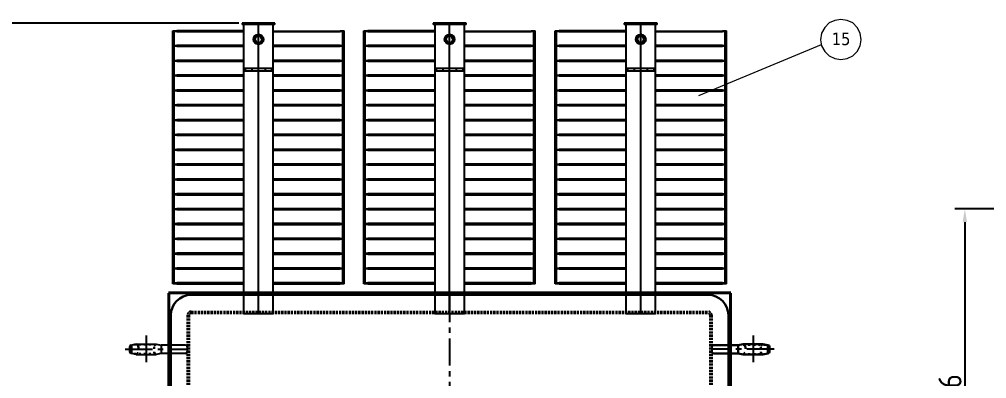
# Model space of a CAD drawing. Header units: millimetres. Extents: x 45841 to 102963, y -329287 to -163666.
# Drawn here: x 47355 to 50291, y -168444 to -167354 of the extents above; entities that cross this region are included whole.
import ezdxf

# ---------------------------------------------------------------- set-up
doc = ezdxf.new("R2010")
doc.units = ezdxf.units.MM
doc.header["$LTSCALE"] = 13
for name, pattern in [('ACAD_ISO03W100', [1.18, 0.47, -0.71]), ('CENTER', [50.8, 31.75, -6.35, 6.35, -6.35]), ('CENTERX2', [101.6, 63.5, -12.7, 12.7, -12.7]), ('DASHED', [0.75, 0.5, -0.25])]:
    doc.linetypes.add(name, pattern=pattern)
doc.layers.get('0').update_dxf_attribs({"color": 1, "linetype": 'CENTER'})
doc.layers.add('1', color=4, linetype='Continuous')
doc.layers.add('4虚线层', color=6, linetype='DASHED')
doc.layers.add('标注、文本', color=3, linetype='Continuous', lineweight=25)
doc.layers.add('铁心', color=3, linetype='Continuous', lineweight=0)
doc.styles.get("Standard").update_dxf_attribs({"font": 'gbenor.shx', "bigfont": 'gbcbig.shx'})
doc.styles.add('Tahoma$001', font='tahoma.ttf', dxfattribs={"height": 2.159784})
doc.dimstyles.new('1-15', dxfattribs={"dimscale": 20, "dimtxt": 3.5, "dimasz": 2, "dimexe": 1.5, "dimexo": 0.5, "dimgap": 0.5, "dimtad": 1, "dimtoh": 1, "dimdec": 1, "dimdsep": 46, "dimtxsty": 'Standard', "dimcen": 2.5, "dimclrd": 3, "dimclre": 3, "dimclrt": 3, "dimadec": 0, "dimazin": 2, "dimtfac": 1, "dimtdec": 1, "dimtmove": 0, "dimatfit": 2, "dimfxl": 1, "dimarcsym": 0})

# ---------------------------------------------------------------- blocks, each defined once
blk = doc.blocks.new('2558431820221')
for p, q in [((50026.4, -166872.5), (50026.4, -166876.5)), ((50126.4, -166872.5), (50026.4, -166872.5)), ((50126.4, -166876.5), (50026.4, -166876.5)), ((50031.4, -166876.5), (50031.4, -167752.4)), ((50076.4, -167752.4), (50076.4, -166876.5)), ((50121.4, -167752.4), (50121.4, -166876.5)), ((50126.4, -166876.5), (50126.4, -166872.5)), ((49816.4, -167663), (49816.4, -166895)), ((49816.4, -166895), (49828.6, -166895)), ((49820.4, -166896.2), (49820.4, -166895)), ((49820.4, -166897.4), (49820.4, -166896.2)), ((49820.4, -166896.2), (49828.6, -166896.2)), ((49820.4, -167660), (49820.4, -166897.4)), ((49828.6, -166897.4), (49820.4, -166897.4)), ((49828.6, -166895), (49828.6, -166896.2)), ((50031.4, -166895), (49828.6, -166895)), ((49828.6, -166896.2), (49828.6, -166897.4)), ((49828.6, -166896.2), (50031.4, -166896.2)), ((49828.6, -166897.4), (50031.4, -166897.4)), ((50076.4, -166906.5), (50075.7, -166906.6)), ((50121.4, -166896.2), (50324.1, -166896.2)), ((50121.4, -166897.4), (50324.1, -166897.4)), ((50324.1, -166896.2), (50324.1, -166895)), ((50324.1, -166895), (50336.4, -166895)), ((50324.1, -166897.4), (50324.1, -166896.2)), ((50324.1, -166896.2), (50332.4, -166896.2)), ((50332.4, -166897.4), (50324.1, -166897.4)), ((50332.4, -166895), (50332.4, -166896.2)), ((50332.4, -166896.2), (50332.4, -166897.4)), ((50332.4, -167660), (50332.4, -166897.4)), ((50336.4, -167663), (50336.4, -166895)), ((50063.9, -166913.3), (50063, -166914.9)), ((50071.4, -166911.7), (50065.4, -166920.9)), ((50065.4, -166920.9), (50070.4, -166930.7)), ((50070.4, -166930.7), (50081.3, -166931.3)), ((50082.4, -166912.3), (50071.4, -166911.7)), ((50081.3, -166931.3), (50087.3, -166922.1)), ((50087.3, -166922.1), (50082.4, -166912.3)), ((49820.4, -166941.2), (49820.4, -166940)), ((49820.4, -166940), (49828.6, -166940)), ((49820.4, -166942.4), (49820.4, -166941.2)), ((49820.4, -166941.2), (49828.6, -166941.2)), ((49828.6, -166942.4), (49820.4, -166942.4)), ((49828.6, -166940), (49828.6, -166941.2)), ((50031.4, -166940), (49828.6, -166940)), ((49828.6, -166941.2), (49828.6, -166942.4)), ((49828.6, -166941.2), (50031.4, -166941.2)), ((49828.6, -166942.4), (50031.4, -166942.4)), ((50324.1, -166940), (50121.4, -166940)), ((50121.4, -166941.2), (50324.1, -166941.2)), ((50121.4, -166942.4), (50324.1, -166942.4)), ((50324.1, -166941.2), (50324.1, -166940)), ((50324.1, -166940), (50332.4, -166940)), ((50324.1, -166942.4), (50324.1, -166941.2)), ((50324.1, -166941.2), (50332.4, -166941.2)), ((50332.4, -166942.4), (50324.1, -166942.4)), ((50332.4, -166940), (50332.4, -166941.2)), ((50332.4, -166941.2), (50332.4, -166942.4)), ((49820.4, -166986.2), (49820.4, -166985)), ((49820.4, -166985), (49828.6, -166985)), ((49820.4, -166987.4), (49820.4, -166986.2)), ((49820.4, -166986.2), (49828.6, -166986.2)), ((49828.6, -166987.4), (49820.4, -166987.4)), ((49828.6, -166985), (49828.6, -166986.2)), ((50031.4, -166985), (49828.6, -166985)), ((49828.6, -166986.2), (49828.6, -166987.4)), ((49828.6, -166986.2), (50031.4, -166986.2)), ((49828.6, -166987.4), (50031.4, -166987.4)), ((50324.1, -166985), (50121.4, -166985)), ((50121.4, -166986.2), (50324.1, -166986.2)), ((50121.4, -166987.4), (50324.1, -166987.4)), ((50324.1, -166986.2), (50324.1, -166985)), ((50324.1, -166985), (50332.4, -166985)), ((50324.1, -166987.4), (50324.1, -166986.2)), ((50324.1, -166986.2), (50332.4, -166986.2)), ((50332.4, -166987.4), (50324.1, -166987.4)), ((50332.4, -166985), (50332.4, -166986.2)), ((50332.4, -166986.2), (50332.4, -166987.4)), ((50035.4, -167009.7), (50035.4, -167017.7)), ((50035.9, -167009.7), (50035.4, -167009.7)), ((50035.9, -167017.7), (50035.4, -167017.7)), ((50035.9, -167009.7), (50035.9, -167017.7)), ((50056.3, -167009.7), (50035.9, -167009.7)), ((50056.3, -167017.7), (50035.9, -167017.7)), ((50056.3, -167009.7), (50056.3, -167017.7)), ((50096.4, -167009.7), (50056.3, -167009.7)), ((50096.4, -167017.7), (50056.3, -167017.7)), ((50096.4, -167009.7), (50096.4, -167017.7)), ((50116.9, -167009.7), (50096.4, -167009.7)), ((50116.9, -167017.7), (50096.4, -167017.7)), ((50116.9, -167009.7), (50116.9, -167017.7)), ((50117.3, -167009.7), (50116.9, -167009.7)), ((50117.3, -167017.7), (50116.9, -167017.7)), ((50117.3, -167017.7), (50117.3, -167009.7)), ((49820.4, -167031.2), (49820.4, -167030)), ((49820.4, -167030), (49828.6, -167030)), ((49820.4, -167032.4), (49820.4, -167031.2)), ((49820.4, -167031.2), (49828.6, -167031.2)), ((49828.6, -167032.4), (49820.4, -167032.4)), ((49828.6, -167030), (49828.6, -167031.2)), ((50031.4, -167030), (49828.6, -167030)), ((49828.6, -167031.2), (49828.6, -167032.4)), ((49828.6, -167031.2), (50031.4, -167031.2)), ((49828.6, -167032.4), (50031.4, -167032.4)), ((50324.1, -167030), (50121.4, -167030)), ((50121.4, -167031.2), (50324.1, -167031.2)), ((50121.4, -167032.4), (50324.1, -167032.4)), ((50324.1, -167031.2), (50324.1, -167030)), ((50324.1, -167030), (50332.4, -167030)), ((50324.1, -167032.4), (50324.1, -167031.2)), ((50324.1, -167031.2), (50332.4, -167031.2)), ((50332.4, -167032.4), (50324.1, -167032.4)), ((50332.4, -167030), (50332.4, -167031.2)), ((50332.4, -167031.2), (50332.4, -167032.4)), ((49820.4, -167076.2), (49820.4, -167075)), ((49820.4, -167075), (49828.6, -167075)), ((49820.4, -167077.4), (49820.4, -167076.2)), ((49820.4, -167076.2), (49828.6, -167076.2)), ((49828.6, -167077.4), (49820.4, -167077.4)), ((49828.6, -167075), (49828.6, -167076.2)), ((50031.4, -167075), (49828.6, -167075)), ((49828.6, -167076.2), (49828.6, -167077.4)), ((49828.6, -167076.2), (50031.4, -167076.2)), ((49828.6, -167077.4), (50031.4, -167077.4)), ((50324.1, -167075), (50121.4, -167075)), ((50121.4, -167076.2), (50324.1, -167076.2)), ((50121.4, -167077.4), (50324.1, -167077.4)), ((50324.1, -167076.2), (50324.1, -167075)), ((50324.1, -167075), (50332.4, -167075)), ((50324.1, -167077.4), (50324.1, -167076.2)), ((50324.1, -167076.2), (50332.4, -167076.2)), ((50332.4, -167077.4), (50324.1, -167077.4)), ((50332.4, -167075), (50332.4, -167076.2)), ((50332.4, -167076.2), (50332.4, -167077.4)), ((49820.4, -167121.2), (49820.4, -167120)), ((49820.4, -167120), (49828.6, -167120)), ((49828.6, -167121.2), (49820.4, -167121.2)), ((49820.4, -167122.4), (49820.4, -167121.2)), ((49828.6, -167122.4), (49820.4, -167122.4)), ((49828.6, -167120), (49828.6, -167121.2)), ((50031.4, -167120), (49828.6, -167120)), ((50031.4, -167121.2), (49828.6, -167121.2)), ((49828.6, -167121.2), (49828.6, -167122.4)), ((49828.6, -167122.4), (50031.4, -167122.4)), ((50324.1, -167120), (50121.4, -167120)), ((50324.1, -167121.2), (50121.4, -167121.2)), ((50121.4, -167122.4), (50324.1, -167122.4)), ((50324.1, -167121.2), (50324.1, -167120)), ((50324.1, -167120), (50332.4, -167120)), ((50332.4, -167121.2), (50324.1, -167121.2)), ((50324.1, -167122.4), (50324.1, -167121.2)), ((50332.4, -167122.4), (50324.1, -167122.4)), ((50332.4, -167120), (50332.4, -167121.2)), ((50332.4, -167121.2), (50332.4, -167122.4)), ((49820.4, -167166.2), (49820.4, -167165)), ((49820.4, -167165), (49828.6, -167165)), ((49828.6, -167166.2), (49820.4, -167166.2)), ((49820.4, -167167.4), (49820.4, -167166.2)), ((49828.6, -167167.4), (49820.4, -167167.4)), ((49828.6, -167165), (49828.6, -167166.2)), ((50031.4, -167165), (49828.6, -167165)), ((50031.4, -167166.2), (49828.6, -167166.2)), ((49828.6, -167166.2), (49828.6, -167167.4)), ((49828.6, -167167.4), (50031.4, -167167.4)), ((50324.1, -167165), (50121.4, -167165)), ((50324.1, -167166.2), (50121.4, -167166.2)), ((50121.4, -167167.4), (50324.1, -167167.4)), ((50324.1, -167166.2), (50324.1, -167165)), ((50324.1, -167165), (50332.4, -167165)), ((50332.4, -167166.2), (50324.1, -167166.2)), ((50324.1, -167167.4), (50324.1, -167166.2)), ((50332.4, -167167.4), (50324.1, -167167.4)), ((50332.4, -167165), (50332.4, -167166.2)), ((50332.4, -167166.2), (50332.4, -167167.4)), ((49820.4, -167211.2), (49820.4, -167210)), ((49820.4, -167210), (49828.6, -167210)), ((49828.6, -167211.2), (49820.4, -167211.2)), ((49820.4, -167212.4), (49820.4, -167211.2)), ((49828.6, -167212.4), (49820.4, -167212.4)), ((49828.6, -167210), (49828.6, -167211.2)), ((50031.4, -167210), (49828.6, -167210)), ((50031.4, -167211.2), (49828.6, -167211.2)), ((49828.6, -167211.2), (49828.6, -167212.4)), ((49828.6, -167212.4), (50031.4, -167212.4)), ((50324.1, -167210), (50121.4, -167210)), ((50324.1, -167211.2), (50121.4, -167211.2)), ((50121.4, -167212.4), (50324.1, -167212.4)), ((50324.1, -167211.2), (50324.1, -167210)), ((50324.1, -167210), (50332.4, -167210)), ((50332.4, -167211.2), (50324.1, -167211.2)), ((50324.1, -167212.4), (50324.1, -167211.2)), ((50332.4, -167212.4), (50324.1, -167212.4)), ((50332.4, -167210), (50332.4, -167211.2)), ((50332.4, -167211.2), (50332.4, -167212.4)), ((49820.4, -167256.2), (49820.4, -167255)), ((49820.4, -167255), (49828.6, -167255)), ((49828.6, -167256.2), (49820.4, -167256.2)), ((49820.4, -167257.4), (49820.4, -167256.2)), ((49828.6, -167257.4), (49820.4, -167257.4)), ((49828.6, -167255), (49828.6, -167256.2)), ((50031.4, -167255), (49828.6, -167255)), ((50031.4, -167256.2), (49828.6, -167256.2)), ((49828.6, -167256.2), (49828.6, -167257.4)), ((49828.6, -167257.4), (50031.4, -167257.4)), ((50324.1, -167255), (50121.4, -167255)), ((50324.1, -167256.2), (50121.4, -167256.2)), ((50121.4, -167257.4), (50324.1, -167257.4)), ((50324.1, -167256.2), (50324.1, -167255)), ((50324.1, -167255), (50332.4, -167255)), ((50332.4, -167256.2), (50324.1, -167256.2)), ((50324.1, -167257.4), (50324.1, -167256.2)), ((50332.4, -167257.4), (50324.1, -167257.4)), ((50332.4, -167255), (50332.4, -167256.2)), ((50332.4, -167256.2), (50332.4, -167257.4)), ((49820.4, -167301.2), (49820.4, -167300)), ((49820.4, -167300), (49828.6, -167300)), ((49828.6, -167301.2), (49820.4, -167301.2)), ((49820.4, -167302.4), (49820.4, -167301.2)), ((49828.6, -167302.4), (49820.4, -167302.4)), ((49828.6, -167300), (49828.6, -167301.2)), ((50031.4, -167300), (49828.6, -167300)), ((50031.4, -167301.2), (49828.6, -167301.2)), ((49828.6, -167301.2), (49828.6, -167302.4)), ((49828.6, -167302.4), (50031.4, -167302.4)), ((50324.1, -167300), (50121.4, -167300)), ((50324.1, -167301.2), (50121.4, -167301.2)), ((50121.4, -167302.4), (50324.1, -167302.4)), ((50324.1, -167301.2), (50324.1, -167300)), ((50324.1, -167300), (50332.4, -167300)), ((50332.4, -167301.2), (50324.1, -167301.2)), ((50324.1, -167302.4), (50324.1, -167301.2)), ((50332.4, -167302.4), (50324.1, -167302.4)), ((50332.4, -167300), (50332.4, -167301.2)), ((50332.4, -167301.2), (50332.4, -167302.4)), ((49820.4, -167346.2), (49820.4, -167345)), ((49820.4, -167345), (49828.6, -167345)), ((49828.6, -167346.2), (49820.4, -167346.2)), ((49820.4, -167347.4), (49820.4, -167346.2)), ((49828.6, -167347.4), (49820.4, -167347.4)), ((49828.6, -167345), (49828.6, -167346.2)), ((50031.4, -167345), (49828.6, -167345)), ((50031.4, -167346.2), (49828.6, -167346.2)), ((49828.6, -167346.2), (49828.6, -167347.4)), ((49828.6, -167347.4), (50031.4, -167347.4)), ((50324.1, -167345), (50121.4, -167345)), ((50324.1, -167346.2), (50121.4, -167346.2)), ((50121.4, -167347.4), (50324.1, -167347.4)), ((50324.1, -167346.2), (50324.1, -167345)), ((50324.1, -167345), (50332.4, -167345)), ((50332.4, -167346.2), (50324.1, -167346.2)), ((50324.1, -167347.4), (50324.1, -167346.2)), ((50332.4, -167347.4), (50324.1, -167347.4)), ((50332.4, -167345), (50332.4, -167346.2)), ((50332.4, -167346.2), (50332.4, -167347.4)), ((49820.4, -167391.2), (49820.4, -167390)), ((49820.4, -167390), (49828.6, -167390)), ((49828.6, -167391.2), (49820.4, -167391.2)), ((49820.4, -167392.4), (49820.4, -167391.2)), ((49828.6, -167392.4), (49820.4, -167392.4)), ((49828.6, -167390), (49828.6, -167391.2)), ((50031.4, -167390), (49828.6, -167390)), ((50031.4, -167391.2), (49828.6, -167391.2)), ((49828.6, -167391.2), (49828.6, -167392.4)), ((49828.6, -167392.4), (50031.4, -167392.4)), ((50324.1, -167390), (50121.4, -167390)), ((50324.1, -167391.2), (50121.4, -167391.2)), ((50121.4, -167392.4), (50324.1, -167392.4)), ((50324.1, -167391.2), (50324.1, -167390)), ((50324.1, -167390), (50332.4, -167390)), ((50332.4, -167391.2), (50324.1, -167391.2)), ((50324.1, -167392.4), (50324.1, -167391.2)), ((50332.4, -167392.4), (50324.1, -167392.4)), ((50332.4, -167390), (50332.4, -167391.2)), ((50332.4, -167391.2), (50332.4, -167392.4)), ((49820.4, -167436.2), (49820.4, -167435)), ((49820.4, -167435), (49828.6, -167435)), ((49828.6, -167436.2), (49820.4, -167436.2)), ((49820.4, -167437.4), (49820.4, -167436.2)), ((49828.6, -167435), (49828.6, -167436.2)), ((50031.4, -167435), (49828.6, -167435)), ((50031.4, -167436.2), (49828.6, -167436.2)), ((49828.6, -167436.2), (49828.6, -167437.4)), ((50324.1, -167435), (50121.4, -167435)), ((50324.1, -167436.2), (50121.4, -167436.2)), ((50324.1, -167436.2), (50324.1, -167435)), ((50324.1, -167435), (50332.4, -167435)), ((50332.4, -167436.2), (50324.1, -167436.2)), ((50324.1, -167437.4), (50324.1, -167436.2)), ((50332.4, -167435), (50332.4, -167436.2)), ((50332.4, -167436.2), (50332.4, -167437.4)), ((49828.6, -167437.4), (49820.4, -167437.4)), ((49828.6, -167437.4), (50031.4, -167437.4)), ((50121.4, -167437.4), (50324.1, -167437.4)), ((50332.4, -167437.4), (50324.1, -167437.4)), ((49820.4, -167481.2), (49820.4, -167480)), ((49820.4, -167480), (49828.6, -167480)), ((49828.6, -167481.2), (49820.4, -167481.2)), ((49820.4, -167482.4), (49820.4, -167481.2)), ((49828.6, -167482.4), (49820.4, -167482.4)), ((49828.6, -167480), (49828.6, -167481.2)), ((50031.4, -167480), (49828.6, -167480)), ((50031.4, -167481.2), (49828.6, -167481.2)), ((49828.6, -167481.2), (49828.6, -167482.4)), ((49828.6, -167482.4), (50031.4, -167482.4)), ((50324.1, -167480), (50121.4, -167480)), ((50324.1, -167481.2), (50121.4, -167481.2)), ((50121.4, -167482.4), (50324.1, -167482.4)), ((50324.1, -167481.2), (50324.1, -167480)), ((50324.1, -167480), (50332.4, -167480)), ((50332.4, -167481.2), (50324.1, -167481.2)), ((50324.1, -167482.4), (50324.1, -167481.2)), ((50332.4, -167482.4), (50324.1, -167482.4)), ((50332.4, -167480), (50332.4, -167481.2)), ((50332.4, -167481.2), (50332.4, -167482.4)), ((49820.4, -167526.2), (49820.4, -167525)), ((49820.4, -167525), (49828.6, -167525)), ((49828.6, -167525), (49828.6, -167526.2)), ((50031.4, -167525), (49828.6, -167525)), ((50324.1, -167525), (50121.4, -167525)), ((50324.1, -167526.2), (50324.1, -167525)), ((50324.1, -167525), (50332.4, -167525)), ((50332.4, -167525), (50332.4, -167526.2)), ((49820.4, -167528), (49816.4, -167528)), ((49828.6, -167526.2), (49820.4, -167526.2)), ((49820.4, -167527.4), (49820.4, -167526.2)), ((49828.6, -167527.4), (49820.4, -167527.4)), ((50031.4, -167526.2), (49828.6, -167526.2)), ((49828.6, -167526.2), (49828.6, -167527.4)), ((49828.6, -167527.4), (50031.4, -167527.4)), ((50324.1, -167526.2), (50121.4, -167526.2)), ((50121.4, -167527.4), (50324.1, -167527.4)), ((50332.4, -167526.2), (50324.1, -167526.2)), ((50324.1, -167527.4), (50324.1, -167526.2)), ((50332.4, -167527.4), (50324.1, -167527.4)), ((50332.4, -167526.2), (50332.4, -167527.4)), ((50336.4, -167528), (50332.4, -167528)), ((49820.4, -167571.2), (49820.4, -167570)), ((49820.4, -167570), (49828.6, -167570)), ((49828.6, -167571.2), (49820.4, -167571.2)), ((49820.4, -167572.4), (49820.4, -167571.2)), ((49828.6, -167572.4), (49820.4, -167572.4)), ((49828.6, -167570), (49828.6, -167571.2)), ((50031.4, -167570), (49828.6, -167570)), ((50031.4, -167571.2), (49828.6, -167571.2)), ((49828.6, -167571.2), (49828.6, -167572.4)), ((49828.6, -167572.4), (50031.4, -167572.4)), ((50324.1, -167570), (50121.4, -167570)), ((50324.1, -167571.2), (50121.4, -167571.2)), ((50121.4, -167572.4), (50324.1, -167572.4)), ((50324.1, -167571.2), (50324.1, -167570)), ((50324.1, -167570), (50332.4, -167570)), ((50332.4, -167571.2), (50324.1, -167571.2)), ((50324.1, -167572.4), (50324.1, -167571.2)), ((50332.4, -167572.4), (50324.1, -167572.4)), ((50332.4, -167570), (50332.4, -167571.2)), ((50332.4, -167571.2), (50332.4, -167572.4)), ((49820.4, -167618), (49816.4, -167618)), ((49820.4, -167616.2), (49820.4, -167615)), ((49820.4, -167615), (49828.6, -167615)), ((49828.6, -167616.2), (49820.4, -167616.2)), ((49820.4, -167617.4), (49820.4, -167616.2)), ((49828.6, -167617.4), (49820.4, -167617.4)), ((49828.6, -167615), (49828.6, -167616.2)), ((50031.4, -167615), (49828.6, -167615)), ((50031.4, -167616.2), (49828.6, -167616.2)), ((49828.6, -167616.2), (49828.6, -167617.4)), ((49828.6, -167617.4), (50031.4, -167617.4)), ((50324.1, -167615), (50121.4, -167615)), ((50324.1, -167616.2), (50121.4, -167616.2)), ((50121.4, -167617.4), (50324.1, -167617.4)), ((50324.1, -167616.2), (50324.1, -167615)), ((50324.1, -167615), (50332.4, -167615)), ((50332.4, -167616.2), (50324.1, -167616.2)), ((50324.1, -167617.4), (50324.1, -167616.2)), ((50332.4, -167617.4), (50324.1, -167617.4)), ((50332.4, -167615), (50332.4, -167616.2)), ((50332.4, -167616.2), (50332.4, -167617.4)), ((50336.4, -167618), (50332.4, -167618)), ((49820.4, -167663), (49816.4, -167663)), ((49820.4, -167661.2), (49820.4, -167660)), ((49820.4, -167660), (49828.6, -167660)), ((49828.6, -167661.2), (49820.4, -167661.2)), ((49820.4, -167662.4), (49820.4, -167661.2)), ((49828.6, -167662.4), (49820.4, -167662.4)), ((49828.6, -167660), (49828.6, -167661.2)), ((50031.4, -167660), (49828.6, -167660)), ((50031.4, -167661.2), (49828.6, -167661.2)), ((49828.6, -167661.2), (49828.6, -167662.4)), ((49828.6, -167662.4), (50031.4, -167662.4)), ((50324.1, -167660), (50121.4, -167660)), ((50324.1, -167661.2), (50121.4, -167661.2)), ((50121.4, -167662.4), (50324.1, -167662.4)), ((50324.1, -167661.2), (50324.1, -167660)), ((50324.1, -167660), (50332.4, -167660)), ((50332.4, -167661.2), (50324.1, -167661.2)), ((50324.1, -167662.4), (50324.1, -167661.2)), ((50332.4, -167662.4), (50324.1, -167662.4)), ((50332.4, -167660), (50332.4, -167661.2)), ((50332.4, -167661.2), (50332.4, -167662.4)), ((50336.4, -167663), (50332.4, -167663))]:
    blk.add_line(p, q)
for radius in [15, 13]:
    blk.add_circle((50076.4, -166921.5), radius)
for points, knots in [([(50079.5, -166906.9), (50079.3, -166906.8), (50078.3, -166906.6), (50077.2, -166906.5), (50076.4, -166906.5)], [0, 0, 0, 0, 0.218748, 1, 1, 1, 1]), ([(50086.9, -166932.1), (50087.1, -166932), (50087.8, -166931.4), (50088.6, -166930.3), (50089.2, -166929.2), (50089.4, -166928.9)], [0, 0, 0, 0, 0.115874, 0.751686, 1, 1, 1, 1])]:
    blk.add_open_spline(points, degree=3, knots=knots)
at = {"layer": '标注、文本', "ltscale": 9.687278}
blk.add_line((50031.4, -167752.4), (50121.4, -167752.4), dxfattribs=at)
blk = doc.blocks.new('*D1737')
at = {"layer": 'Defpoints', "color": 0, "transparency": 16777216}
for p in [(50651.1, -167928.9), (50224.6, -169088.8), (50561.1, -169088.8)]:
    blk.add_point(p, dxfattribs=at)
at = {"layer": '标注、文本', "color": 3, "lineweight": -2, "transparency": 16777216}
for p, q in [((50641.1, -167928.9), (50194.6, -167928.9)), ((50224.6, -167968.9), (50224.6, -169048.8)), ((50551.1, -169088.8), (50194.6, -169088.8))]:
    blk.add_line(p, q, dxfattribs=at)
at = {"layer": '标注、文本', "color": 3, "transparency": 16777216}
for points in [[(50218, -167968.9), (50231.3, -167968.9), (50224.6, -167928.9)], [(50218, -169048.8), (50231.3, -169048.8), (50224.6, -169088.8)]]:
    blk.add_solid(points, dxfattribs=at)
at = {"layer": '标注、文本', "color": 3, "transparency": 16777216, "insert": (50179.6, -168508.9), "char_height": 70, "attachment_point": 5, "rotation": 90}
blk.add_mtext('1676', dxfattribs=at)
blk = doc.blocks.new('*D1740')
at = {"layer": 'Defpoints', "color": 0, "transparency": 16777216}
for p in [(48031, -167365.8), (47310, -169975.6), (48031, -169975.6)]:
    blk.add_point(p, dxfattribs=at)
at = {"layer": '标注、文本', "color": 3, "lineweight": -2, "transparency": 16777216}
for p, q in [((48021, -167365.8), (47280, -167365.8)), ((47310, -167405.8), (47310, -169935.6)), ((48021, -169975.6), (47280, -169975.6))]:
    blk.add_line(p, q, dxfattribs=at)
at = {"layer": '标注、文本', "color": 3, "transparency": 16777216}
for points in [[(47303.3, -167405.8), (47316.7, -167405.8), (47310, -167365.8)], [(47303.3, -169935.6), (47316.7, -169935.6), (47310, -169975.6)]]:
    blk.add_solid(points, dxfattribs=at)
at = {"layer": '标注、文本', "color": 3, "transparency": 16777216, "insert": (47265, -168670.7), "char_height": 70, "attachment_point": 5, "rotation": 90}
blk.add_mtext('2610', dxfattribs=at)

msp = doc.modelspace()

# ---------------------------------------------------------------- linework, layer by layer
at = {"layer": '1', "color": 1, "linetype": 'CENTERX2', "lineweight": -3, "ltscale": 0.1}
for p, q in [((48661.032, -168189.649), (48661.032, -169272.649)), ((47740.041, -168313.314), (47740.041, -168394.006)), ((49582.024, -168313.314), (49582.024, -168394.006)), ((47676.42, -168354.649), (47865.032, -168354.649)), ((49645.645, -168354.649), (49457.032, -168354.649))]:
    msp.add_line(p, q, dxfattribs=at)
at = {"layer": '4虚线层'}
for p, q in [((47865.032, -168251.649), (47865.032, -169265.649)), ((47871.032, -168251.649), (47871.032, -169265.649)), ((47877.032, -168239.649), (49445.032, -168239.649)), ((47877.032, -168245.649), (49445.032, -168245.649)), ((49451.032, -168251.649), (49451.032, -169265.649)), ((49457.032, -168251.649), (49457.032, -169265.649))]:
    msp.add_line(p, q, dxfattribs=at)
for centre, radius, start, end in [((47877.032, -168251.649), 12, 90, 180), ((47877.032, -168251.649), 6, 90, 180), ((49445.032, -168251.649), 12, 0, 90), ((49445.032, -168251.649), 6, 0, 90)]:
    msp.add_arc(centre, radius, start, end, dxfattribs=at)
at = {"layer": '标注、文本', "color": 4, "lineweight": 30}
for p, q in [((49514.032, -168182.649), (47808.032, -168182.649)), ((47808.032, -168184.649), (47808.032, -169265.649)), ((49514.032, -168184.649), (47808.032, -168184.649)), ((47810.032, -168184.649), (47810.032, -169265.649)), ((47815.032, -168182.649), (47815.032, -168184.649)), ((49445.032, -168189.649), (47877.032, -168189.649)), ((49507.032, -168182.649), (49507.032, -168184.649)), ((49512.032, -168184.649), (49512.032, -169265.649)), ((49514.032, -168184.649), (49514.032, -169265.649)), ((47815.032, -168251.649), (47815.032, -169265.649)), ((49507.032, -168251.649), (49507.032, -169265.649)), ((49462.032, -168342.149), (49536.774, -168342.149)), ((49551.774, -168339.149), (49536.774, -168342.149)), ((49536.774, -168342.149), (49536.774, -168367.149)), ((49611.774, -168339.149), (49551.774, -168339.149)), ((49611.774, -168339.149), (49626.774, -168342.149)), ((49626.774, -168342.149), (49626.774, -168367.149)), ((49462.032, -168367.149), (49536.774, -168367.149)), ((49536.774, -168367.149), (49551.774, -168370.149)), ((49611.774, -168370.149), (49551.774, -168370.149)), ((49611.774, -168370.149), (49626.774, -168367.149)), ((49632.015, -168347.149), (49632.015, -168362.149))]:
    msp.add_line(p, q, dxfattribs=at)
at = {"layer": '标注、文本', "color": 2, "linetype": 'ACAD_ISO03W100', "lineweight": 18}
for p, q in [((47785.291, -168342.149), (47695.05, -168342.149)), ((49536.774, -168342.149), (49627.015, -168342.149)), ((47785.291, -168367.149), (47695.05, -168367.149)), ((47715.291, -168347.149), (47715.291, -168362.149)), ((47718.291, -168347.149), (47718.291, -168362.149)), ((47762.291, -168347.149), (47762.291, -168362.149)), ((47765.291, -168347.149), (47765.291, -168362.149)), ((49536.774, -168367.149), (49627.015, -168367.149)), ((49556.774, -168347.149), (49556.774, -168362.149)), ((49559.774, -168347.149), (49559.774, -168362.149)), ((49603.774, -168347.149), (49603.774, -168362.149)), ((49606.774, -168347.149), (49606.774, -168362.149))]:
    msp.add_line(p, q, dxfattribs=at)
at = {"layer": '标注、文本'}
for p, q in [((47710.291, -168339.149), (47695.291, -168342.149)), ((47695.291, -168342.149), (47695.291, -168367.149)), ((47710.291, -168339.149), (47770.291, -168339.149)), ((47770.291, -168339.149), (47785.291, -168342.149)), ((47860.032, -168342.149), (47785.291, -168342.149)), ((47785.291, -168342.149), (47785.291, -168367.149)), ((47690.05, -168347.149), (47690.05, -168362.149)), ((47710.291, -168370.149), (47695.291, -168367.149)), ((47710.291, -168370.149), (47770.291, -168370.149)), ((47785.291, -168367.149), (47770.291, -168370.149)), ((47860.032, -168367.149), (47785.291, -168367.149)), ((47865.032, -168347.149), (47865.032, -168362.149)), ((49457.032, -168347.149), (49457.032, -168362.149))]:
    msp.add_line(p, q, dxfattribs=at)
at = {"layer": '标注、文本', "color": 4, "lineweight": 30}
for centre, radius, start, end in [((47877.032, -168251.649), 62, 90, 180), ((49445.032, -168251.649), 62, 0, 90), ((49627.015, -168347.149), 5, 0, 90), ((49627.015, -168362.149), 5, 270, 0)]:
    msp.add_arc(centre, radius, start, end, dxfattribs=at)
at = {"layer": '标注、文本'}
for centre, start, end in [((47695.05, -168347.149), 90, 180), ((47860.032, -168347.149), 0, 90), ((49462.032, -168347.149), 90, 180), ((47695.05, -168362.149), 180, 270), ((47860.032, -168362.149), 270, 0), ((49462.032, -168362.149), 180, 270)]:
    msp.add_arc(centre, 5, start, end, dxfattribs=at)
at = {"layer": '标注、文本', "color": 2, "linetype": 'ACAD_ISO03W100', "lineweight": 18}
for centre, radius, start, end in [((47710.291, -168347.149), 8, 0, 90), ((47710.291, -168347.149), 5, 0, 90), ((47770.291, -168347.149), 8, 90, 180), ((47770.291, -168347.149), 5, 90, 180), ((49551.774, -168347.149), 8, 0, 90), ((49551.774, -168347.149), 5, 0, 90), ((49611.774, -168347.149), 8, 90, 180), ((49611.774, -168347.149), 5, 90, 180), ((47710.291, -168362.149), 5, 270, 0), ((47710.291, -168362.149), 8, 270, 0), ((47770.291, -168362.149), 8, 180, 270), ((47770.291, -168362.149), 5, 180, 270), ((49551.774, -168362.149), 5, 270, 0), ((49551.774, -168362.149), 8, 270, 0), ((49611.774, -168362.149), 8, 180, 270), ((49611.774, -168362.149), 5, 180, 270)]:
    msp.add_arc(centre, radius, start, end, dxfattribs=at)
at = {"layer": '铁心'}
msp.add_lwpolyline([(49910.457, -167415.633), (49907.144, -167395.754), (49898.108, -167378.587), (49884.253, -167364.732), (49867.086, -167357.202), (49848.713, -167353.889), (49830.04, -167357.202), (49813.173, -167364.732), (49799.319, -167378.587), (49789.982, -167395.754), (49786.97, -167415.633), (49789.982, -167434.306), (49799.319, -167451.173), (49813.173, -167465.027), (49830.04, -167472.858), (49848.713, -167475.87), (49867.086, -167472.858), (49884.253, -167465.027), (49898.108, -167451.173), (49907.144, -167434.306)], close=True, dxfattribs=at)
msp.add_lwpolyline([(49417.139, -167584.573), (49789.348, -167430.377), (49789.348, -167430.377)], dxfattribs=at)

# ---------------------------------------------------------------- block references
at = {"layer": '标注、文本'}
for p in [(-1995.346, -493.298), (-1415.346, -493.298), (-835.346, -493.298)]:
    msp.add_blockref('2558431820221', p, dxfattribs=at)

# ---------------------------------------------------------------- texts
at = {"layer": '铁心', "style": 'Tahoma$001'}
msp.add_text('15', height=37.5893, dxfattribs=at).set_placement((49820.819, -167432.055))

# ---------------------------------------------------------------- dimensions: what is measured, and where the dimension line sits
at = {"layer": '标注、文本'}
for base, p1, p2, text, picture, middle in [((47309.987, -169975.649), (48031.032, -167365.817), (48031.032, -169975.649), '2610', '*D1740', (47264.987, -168670.733)), ((50224.644, -169088.81), (50651.099, -167928.944), (50561.079, -169088.81), '1676', '*D1737', (50179.644, -168508.877))]:
    dim = msp.add_linear_dim(base=base, p1=p1, p2=p2, angle=90, text=text, dimstyle='1-15', dxfattribs=at)
    dim.commit()
    dim.dimension.update_dxf_attribs({"geometry": picture, "text_midpoint": middle})

doc.saveas('drawing.dxf')
